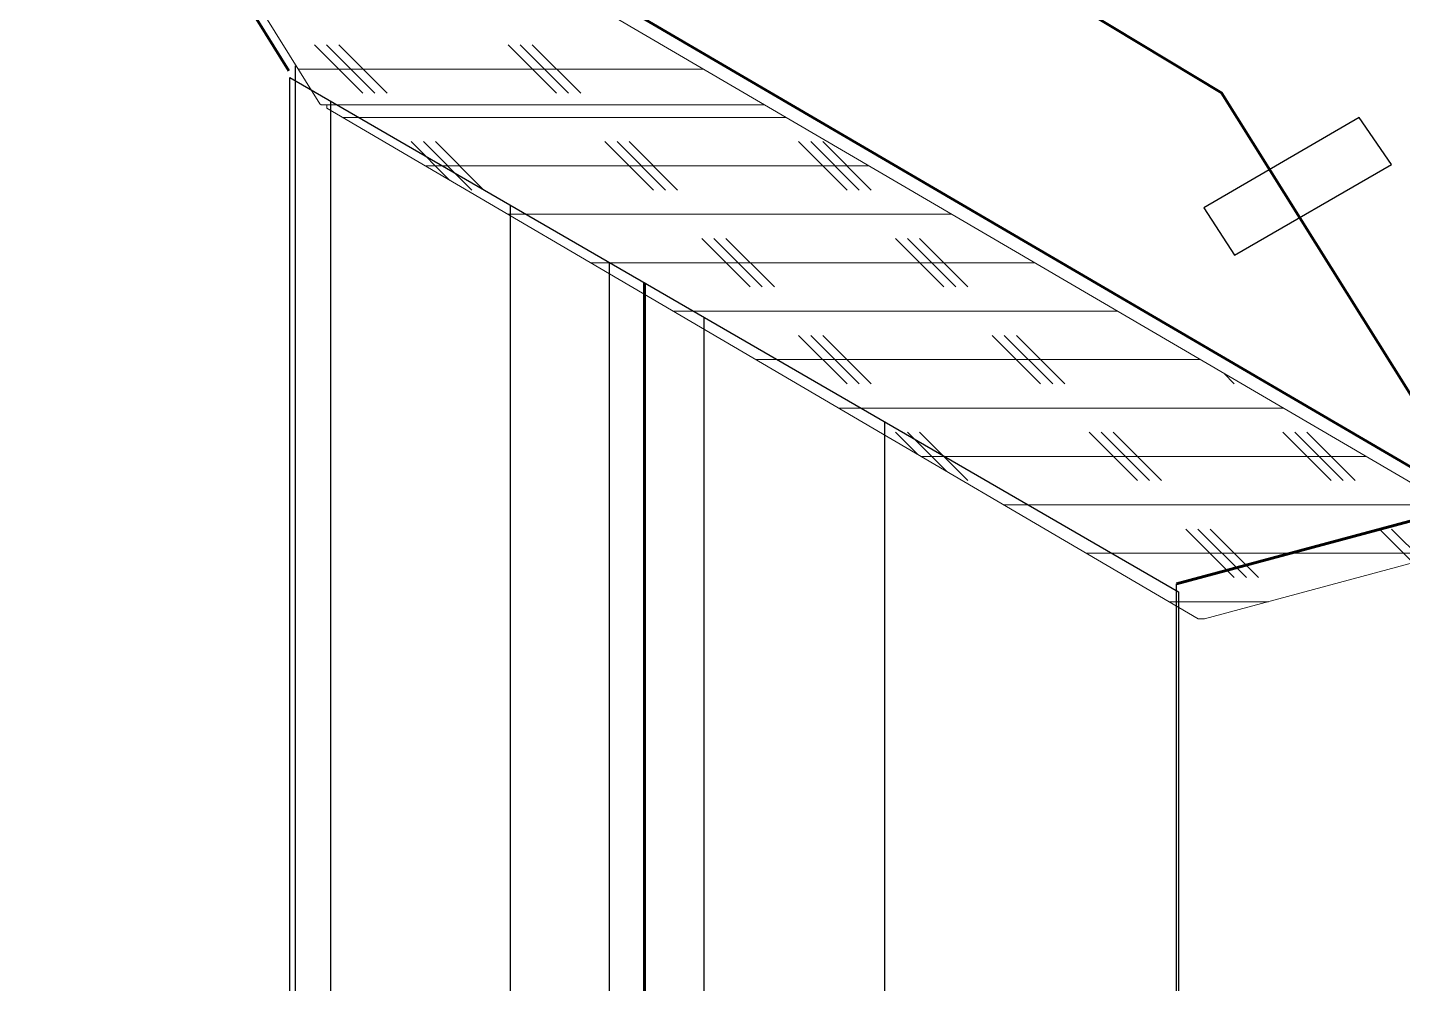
# Model space of a CAD drawing. Header units: inches. Extents: x -22 to 84, y -21 to 19.
# Drawn here: x 63.848 to 65.623, y -0.882 to 0.352 of the extents above; entities that cross this region are included whole.
import ezdxf

# ---------------------------------------------------------------- set-up
doc = ezdxf.new("R2010")
doc.units = ezdxf.units.IN
doc.header["$MEASUREMENT"] = 0
for name, color, linetype, lineweight in [('.ATI-HATCH', 7, 'Continuous', 0), ('G-ANNO-TTLB', 7, 'Continuous', 0), ('TYVEK', 7, 'Continuous', 0)]:
    doc.layers.add(name, color=color, linetype=linetype, lineweight=lineweight)

# ---------------------------------------------------------------- blocks, each defined once
blk = doc.blocks.new('Block_286')
at = {"layer": '.ATI-HATCH'}
for points, knots in [([(63.8981, 0.779), (63.8981, 0.779), (64.2257, 0.253), (64.2257, 0.253), (64.2257, 0.253), (64.2276, 0.2518), (64.2276, 0.2518), (64.2276, 0.2518), (64.7999, 0.2518), (64.7999, 0.2518), (64.7999, 0.2518), (63.8981, 0.779), (63.8981, 0.779)], [0, 0, 0, 0, 1, 1, 1, 2, 2, 2, 3, 3, 3, 4, 4, 4, 4]), ([(64.7999, 0.2518), (64.7999, 0.2518), (64.2349, 0.2518), (64.2349, 0.2518), (64.2349, 0.2518), (64.2349, 0.2476), (64.2349, 0.2476), (64.2349, 0.2476), (65.3598, -0.4116), (65.3598, -0.4116), (65.3598, -0.4116), (65.3678, -0.4116), (65.3678, -0.4116), (65.3678, -0.4116), (65.7563, -0.3072), (65.7563, -0.3072), (65.7563, -0.3072), (64.7999, 0.2518), (64.7999, 0.2518)], [0, 0, 0, 0, 1, 1, 1, 2, 2, 2, 3, 3, 3, 4, 4, 4, 5, 5, 5, 6, 6, 6, 6])]:
    blk.add_open_spline(points, degree=3, knots=knots, dxfattribs=at)
at = {"layer": '.ATI-HATCH', "color": 243, "lineweight": 0, "true_color": 0xcc667f}
for points in [[(64.2813, 0.2668), (64.2813, 0.2668), (64.2188, 0.3293), (64.2188, 0.3293)], [(64.2969, 0.2668), (64.2969, 0.2668), (64.2344, 0.3293), (64.2344, 0.3293)], [(64.3125, 0.2668), (64.3125, 0.2668), (64.25, 0.3293), (64.25, 0.3293)], [(64.5313, 0.2668), (64.5313, 0.2668), (64.4688, 0.3293), (64.4688, 0.3293)], [(64.5469, 0.2668), (64.5469, 0.2668), (64.4844, 0.3293), (64.4844, 0.3293)], [(64.5625, 0.2668), (64.5625, 0.2668), (64.5, 0.3293), (64.5, 0.3293)], [(64.1976, 0.298), (64.1976, 0.298), (64.7208, 0.298), (64.7208, 0.298)], [(64.2554, 0.2355), (64.2554, 0.2355), (64.8278, 0.2355), (64.8278, 0.2355)], [(64.3933, 0.1547), (64.3933, 0.1547), (64.3438, 0.2043), (64.3438, 0.2043)], [(64.4219, 0.1418), (64.4219, 0.1418), (64.3594, 0.2043), (64.3594, 0.2043)], [(64.4375, 0.1418), (64.4375, 0.1418), (64.375, 0.2043), (64.375, 0.2043)], [(64.6563, 0.1418), (64.6563, 0.1418), (64.5938, 0.2043), (64.5938, 0.2043)], [(64.6719, 0.1418), (64.6719, 0.1418), (64.6094, 0.2043), (64.6094, 0.2043)], [(64.6875, 0.1418), (64.6875, 0.1418), (64.625, 0.2043), (64.625, 0.2043)], [(64.9063, 0.1418), (64.9063, 0.1418), (64.8438, 0.2043), (64.8438, 0.2043)], [(64.9219, 0.1418), (64.9219, 0.1418), (64.8594, 0.2043), (64.8594, 0.2043)], [(64.9375, 0.1418), (64.9375, 0.1418), (64.875, 0.2043), (64.875, 0.2043)], [(64.3621, 0.173), (64.3621, 0.173), (64.9347, 0.173), (64.9347, 0.173)], [(64.4687, 0.1105), (64.4687, 0.1105), (65.0416, 0.1105), (65.0416, 0.1105)], [(64.7813, 0.0168), (64.7813, 0.0168), (64.7188, 0.0793), (64.7188, 0.0793)], [(64.7969, 0.0168), (64.7969, 0.0168), (64.7344, 0.0793), (64.7344, 0.0793)], [(64.8125, 0.0168), (64.8125, 0.0168), (64.75, 0.0793), (64.75, 0.0793)], [(65.0313, 0.0168), (65.0313, 0.0168), (64.9688, 0.0793), (64.9688, 0.0793)], [(65.0469, 0.0168), (65.0469, 0.0168), (64.9844, 0.0793), (64.9844, 0.0793)], [(65.0625, 0.0168), (65.0625, 0.0168), (65, 0.0793), (65, 0.0793)], [(64.5754, 0.048), (64.5754, 0.048), (65.1485, 0.048), (65.1485, 0.048)], [(64.682, -0.0145), (64.682, -0.0145), (65.2554, -0.0145), (65.2554, -0.0145)], [(64.9063, -0.1082), (64.9063, -0.1082), (64.8438, -0.0457), (64.8438, -0.0457)], [(64.9219, -0.1082), (64.9219, -0.1082), (64.8594, -0.0457), (64.8594, -0.0457)], [(64.9375, -0.1082), (64.9375, -0.1082), (64.875, -0.0457), (64.875, -0.0457)], [(65.1563, -0.1082), (65.1563, -0.1082), (65.0938, -0.0457), (65.0938, -0.0457)], [(65.1719, -0.1082), (65.1719, -0.1082), (65.1094, -0.0457), (65.1094, -0.0457)], [(65.1875, -0.1082), (65.1875, -0.1082), (65.125, -0.0457), (65.125, -0.0457)], [(64.7887, -0.077), (64.7887, -0.077), (65.3624, -0.077), (65.3624, -0.077)], [(65.4063, -0.1082), (65.4063, -0.1082), (65.3928, -0.0947), (65.3928, -0.0947)], [(64.8953, -0.1395), (64.8953, -0.1395), (65.4693, -0.1395), (65.4693, -0.1395)], [(64.9972, -0.1992), (64.9972, -0.1992), (64.9688, -0.1707), (64.9688, -0.1707)], [(65.035, -0.2213), (65.035, -0.2213), (64.9844, -0.1707), (64.9844, -0.1707)], [(65.0625, -0.2332), (65.0625, -0.2332), (65, -0.1707), (65, -0.1707)], [(65.2813, -0.2332), (65.2813, -0.2332), (65.2188, -0.1707), (65.2188, -0.1707)], [(65.2969, -0.2332), (65.2969, -0.2332), (65.2344, -0.1707), (65.2344, -0.1707)], [(65.3125, -0.2332), (65.3125, -0.2332), (65.25, -0.1707), (65.25, -0.1707)], [(65.5313, -0.2332), (65.5313, -0.2332), (65.4688, -0.1707), (65.4688, -0.1707)], [(65.5469, -0.2332), (65.5469, -0.2332), (65.4844, -0.1707), (65.4844, -0.1707)], [(65.5625, -0.2332), (65.5625, -0.2332), (65.5, -0.1707), (65.5, -0.1707)], [(65.002, -0.202), (65.002, -0.202), (65.5762, -0.202), (65.5762, -0.202)], [(65.1086, -0.2645), (65.1086, -0.2645), (65.6831, -0.2645), (65.6831, -0.2645)], [(65.4063, -0.3582), (65.4063, -0.3582), (65.3438, -0.2957), (65.3438, -0.2957)], [(65.4219, -0.3582), (65.4219, -0.3582), (65.3594, -0.2957), (65.3594, -0.2957)], [(65.4375, -0.3582), (65.4375, -0.3582), (65.375, -0.2957), (65.375, -0.2957)], [(65.6373, -0.3392), (65.6373, -0.3392), (65.5938, -0.2957), (65.5938, -0.2957)], [(65.6496, -0.3359), (65.6496, -0.3359), (65.6094, -0.2957), (65.6094, -0.2957)], [(65.2153, -0.327), (65.2153, -0.327), (65.6829, -0.327), (65.6829, -0.327)], [(65.3219, -0.3895), (65.3219, -0.3895), (65.4504, -0.3895), (65.4504, -0.3895)]]:
    blk.add_open_spline(points, degree=3, dxfattribs=at)

msp = doc.modelspace()

# ---------------------------------------------------------------- hatches: boundary and pattern name
at = {"layer": 'G-ANNO-TTLB', "true_color": 0xff00ff, "transparency": 33554687}
h = msp.add_hatch(color=6, dxfattribs=at)
edge = h.paths.add_edge_path()
edge.add_spline(control_points=[(71.2893, -15.0744), (71.2893, -15.0744), (30.6016, -15.0744), (30.6016, -15.0744), (30.6016, -15.0744), (30.6016, 19.0506), (30.6016, 19.0506), (30.6016, 19.0506), (71.2893, 19.0506), (71.2893, 19.0506), (71.2893, 19.0506), (71.2893, -15.0744), (71.2893, -15.0744)], knot_values=[0, 0, 0, 0, 1, 1, 1, 2, 2, 2, 3, 3, 3, 4, 4, 4, 4], degree=3, periodic=0)
edge = h.paths.add_edge_path()
edge.add_spline(control_points=[(30.7266, 18.9256), (30.7266, 18.9256), (30.7266, -14.9494), (30.7266, -14.9494), (30.7266, -14.9494), (71.1643, -14.9494), (71.1643, -14.9494), (71.1643, -14.9494), (71.1643, 18.9256), (71.1643, 18.9256), (71.1643, 18.9256), (30.7266, 18.9256), (30.7266, 18.9256)], knot_values=[0, 0, 0, 0, 1, 1, 1, 2, 2, 2, 3, 3, 3, 4, 4, 4, 4], degree=3, periodic=0)
edge.add_line((30.7266, 18.9256), (30.7266, 18.9256))

# ---------------------------------------------------------------- linework, layer by layer
at = {"layer": 'G-ANNO-TTLB'}
for points in [[(71.2893, -15.0744), (71.2893, -15.0744), (30.6016, -15.0744), (30.6016, -15.0744), (30.6016, -15.0744), (30.6016, 19.0506), (30.6016, 19.0506), (30.6016, 19.0506), (71.2893, 19.0506), (71.2893, 19.0506), (71.2893, 19.0506), (71.2893, -15.0744), (71.2893, -15.0744)], [(30.7266, 18.9256), (30.7266, 18.9256), (30.7266, -14.9494), (30.7266, -14.9494), (30.7266, -14.9494), (71.1643, -14.9494), (71.1643, -14.9494), (71.1643, -14.9494), (71.1643, 18.9256), (71.1643, 18.9256), (71.1643, 18.9256), (30.7266, 18.9256), (30.7266, 18.9256)]]:
    msp.add_open_spline(points, degree=3, knots=[0, 0, 0, 0, 1, 1, 1, 2, 2, 2, 3, 3, 3, 4, 4, 4, 4], dxfattribs=at)
at = {"layer": 'TYVEK', "color": 18, "lineweight": 60, "true_color": 0x000000}
for p, q in [((65.7157, -0.2634), (63.8576, 0.8228)), ((64.1858, 0.2956), (63.8576, 0.8228)), ((64.6447, 0.0222), (64.6447, -1.8891)), ((65.3318, -0.3666), (65.7157, -0.2634))]:
    msp.add_line(p, q, dxfattribs=at)
at = {"layer": 'TYVEK', "color": 18, "lineweight": 25, "true_color": 0x000000}
for p, q in [((64.1943, -1.698), (64.1943, 0.3022)), ((65.3318, -2.2128), (65.3318, -0.3666))]:
    msp.add_line(p, q, dxfattribs=at)
at = {"layer": 'TYVEK', "color": 33, "lineweight": 25, "true_color": 0xcc9966}
msp.add_line((64.2393, 0.2568), (64.2393, -1.6723), dxfattribs=at)
at = {"layer": 'TYVEK', "color": 165, "lineweight": 25, "true_color": 0x4c5f99}
for p, q in [((64.4718, -1.7127), (64.4718, 0.1222)), ((64.5997, -1.3967), (64.5997, 0.0483)), ((64.7218, -1.8561), (64.7218, -0.0224)), ((64.9551, -1.7211), (64.9551, -0.1573))]:
    msp.add_line(p, q, dxfattribs=at)
at = {"layer": 'TYVEK', "color": 18, "lineweight": 60, "true_color": 0x000000}
msp.add_lwpolyline([(65.7135, -0.249), (65.3896, 0.2675), (64.1859, 0.9926), (63.8624, 0.828)], dxfattribs=at)
at = {"layer": 'TYVEK', "color": 18, "lineweight": 25, "true_color": 0x000000}
msp.add_lwpolyline([(64.1871, -0.9609), (64.1871, 0.2869), (65.3341, -0.3766), (65.3341, -2.2224)], dxfattribs=at)
at = {"layer": 'TYVEK', "color": 2, "lineweight": 25, "true_color": 0xf5eb12}
msp.add_lwpolyline([(65.4065, 0.0578), (65.6095, 0.1746), (65.5677, 0.2355), (65.3669, 0.1188)], close=True, dxfattribs=at)

# ---------------------------------------------------------------- block references
at = {"layer": '.ATI-HATCH'}
msp.add_blockref('Block_286', (0, 0), dxfattribs=at)

doc.saveas('drawing.dxf')
